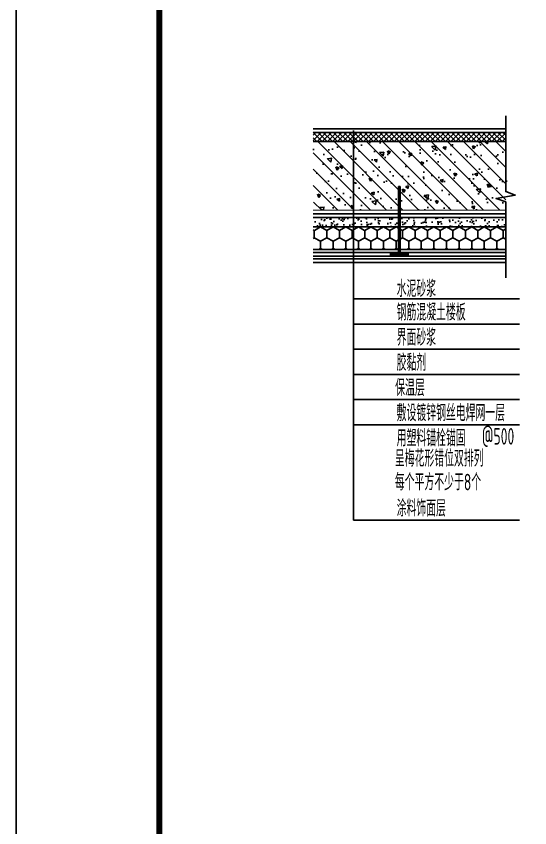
# Model space of a CAD drawing. Extents: x -518115 to 790560, y -210384 to 1628073.
# Drawn here: x 406314 to 408557, y 925235 to 928779 of the extents above; entities that cross this region are included whole.
import ezdxf

# ---------------------------------------------------------------- set-up
doc = ezdxf.new("R2010")
doc.units = 0
doc.header["$LTSCALE"] = 1000
doc.header["$MEASUREMENT"] = 0
doc.linetypes.add('DASH', pattern=[0.35, 0.25, -0.1])
for name, color, linetype in [('PUB_DIM', 3, 'Continuous'), ('PUB_TEXT', 4, 'Continuous'), ('图框', 140, 'Continuous')]:
    doc.layers.add(name, color=color, linetype=linetype)
doc.layers.add('yichutu', color=7, linetype='Continuous', true_color=0xffffff, plot=False)
doc.styles.get("Standard").update_dxf_attribs({"font": 'gbenor.shx', "bigfont": 'gbcbig.shx'})
pattern_1 = [(45, (-32226.7967912294, 33580.31656285573), (-44.90128060534576, 44.90128060534577), []), (135, (-32226.7967912294, 33580.31656285573), (-44.90128060534577, -44.90128060534576), [])]

# ---------------------------------------------------------------- blocks, each defined once
blk = doc.blocks.new('A$C72245D93')
at = {"layer": '图框'}
blk.add_lwpolyline([(0, 0), (21025, 0), (21025, -14850), (0, -14850)], close=True, dxfattribs=at)
blk.add_lwpolyline([(0, 0), (21025, 0), (21025, -14850), (0, -14850)], close=True, dxfattribs=at)
at = {"layer": '图框', "const_width": 25}
blk.add_lwpolyline([(20775, -14600), (20775, -250), (625, -250), (625, -14600)], close=True, dxfattribs=at)
blk = doc.blocks.new('yct-841-594-84100-59399.9999999999-100-1000.0')
at = {"layer": 'yichutu', "color": 7, "true_color": 0xffffff}
blk.add_lwpolyline([(0, 0), (0, 59399.99999999994), (84100, 59399.99999999994), (84100, 0)], close=True, dxfattribs=at)
blk = doc.blocks.new('A$C617850AE')
h = blk.add_hatch()
h.set_pattern_fill('ANSI37', color=256, scale=40, style=0)
h.set_pattern_definition(pattern_1)
h.paths.add_polyline_path([(-1460.262868855149, 5483.985147505067), (-1460.262868855149, 5323.985147505067), (1905.191265756264, 5323.985147505067), (1905.191265756264, 5483.985147505067)])
h = blk.add_hatch()
h.set_pattern_fill('ANSI37', color=256, scale=40, style=0)
h.set_pattern_definition(pattern_1)
h.paths.add_polyline_path([(-1460.262868855149, 5483.9851475053), (-1460.262868855149, 5323.9851475053), (1905.191265756264, 5323.9851475053), (1905.191265756264, 5483.9851475053)])
h = blk.add_hatch()
h.set_pattern_fill('钢筋混凝土', color=256, scale=80, angle=90, style=0)
h.set_pattern_definition([(135, (469901.0214273706, -754452.3853201484), (-141.4213562373095, -141.4213562373095), []), (140, (469901.0214273706, -754452.3853201484), (50.20170798607612, 573.8081460806028), [60, -660]), (85, (469901.0214273706, -754452.3853201484), (-601.7537069600095, -111.0010668904), [48, -528]), (190.4514, (469905.2048993707, -754404.5679761488), (-551.5516336487628, 462.8075053712173), [50.99215199999934, -560.9136895999894]), (136.1842, (469741.0214273706, -754452.3853201484), (132.4152114632145, 853.7928389005156), [89.99999999999912, -989.999999999993]), (186.6356, (469752.0560729709, -754381.235924148), (-779.2942967203534, 747.7301644389627), [76.48823039999866, -841.3703999999893]), (81.18419999999999, (469741.0214273706, -754452.3853201484), (-779.2948807402597, 747.7295561069018), [72, -792]), (110.9999999999999, (469781.0214273706, -754372.3853201484), (322.0951125322711, 477.5256416947693), [59.99999999999941, -659.9999999999906]), (56.00000000000002, (469781.0214273706, -754372.3853201484), (-580.1200360374824, 194.6522655372654), [48, -528]), (161.4514, (469807.8627121709, -754332.5915337484), (-258.0243973679619, 672.1781028651919), [50.992152, -560.9136896]), (127.5, (469901.0214273706, -754452.3853201484), (-266.3150830650492, 9.727884253832551), [0, -521.5999999999999, 0, -536, 0, -530]), (97.49999999999987, (469901.0214273706, -754452.3853201484), (-315.5293695058882, 210.4556299537189), [0, -305.5999999999999, 0, -509.5999999999999, 0, -201.9999999999999]), (57.49999999999998, (469901.0214273706, -754630.7853201479), (18.04389738750386, 427.0579489379273), [0, -199.9999999999974, 0, -623.9999999999894, 0, -827.9999999999894]), (47.49999999999999, (469901.0214273706, -754710.7853201479), (-80.08398586585409, 466.548935473909), [0, -260, 0, -414.4, 0, -588])])
h.paths.add_polyline_path([(34.49724799208343, 4123.985147505067), (34.49724799208343, 4537.530756108463), (58.49724799208343, 4537.530756108463), (58.49724799208343, 4123.985147505067), (1905.191265756264, 4123.985147505067), (1905.191265756264, 4488.530430380255), (1737.191265756264, 4549.677429736592), (2073.191265756264, 4608.923295253888), (1905.191265756264, 4668.530430380255), (1905.191265756264, 5323.985147505067), (-1460.262868855149, 5323.985147505067), (-1460.262868855149, 4354.091678140685), (-1292.262868855149, 4294.484543015249), (-1628.262868855149, 4235.238677497953), (-1460.262868855149, 4174.091678140685), (-1460.262868855149, 4123.985147505067)])
h = blk.add_hatch()
h.set_pattern_fill('钢筋混凝土', color=256, scale=80, angle=90, style=0)
h.set_pattern_definition([(135, (469901.0214273706, -754452.3853201482), (-141.4213562373095, -141.4213562373095), []), (140, (469901.0214273706, -754452.3853201482), (50.20170798607612, 573.8081460806028), [60, -660]), (85, (469901.0214273706, -754452.3853201482), (-601.7537069600095, -111.0010668904), [48, -528]), (190.4514, (469905.2048993707, -754404.5679761486), (-551.5516336487628, 462.8075053712173), [50.99215199999934, -560.9136895999894]), (136.1842, (469741.0214273706, -754452.3853201482), (132.4152114632145, 853.7928389005156), [89.99999999999912, -989.999999999993]), (186.6356, (469752.0560729709, -754381.2359241478), (-779.2942967203534, 747.7301644389627), [76.48823039999866, -841.3703999999893]), (81.18419999999999, (469741.0214273706, -754452.3853201482), (-779.2948807402597, 747.7295561069018), [72, -792]), (110.9999999999999, (469781.0214273706, -754372.3853201482), (322.0951125322711, 477.5256416947693), [59.99999999999941, -659.9999999999906]), (56.00000000000002, (469781.0214273706, -754372.3853201482), (-580.1200360374824, 194.6522655372654), [48, -528]), (161.4514, (469807.8627121709, -754332.5915337482), (-258.0243973679619, 672.1781028651919), [50.992152, -560.9136896]), (127.5, (469901.0214273706, -754452.3853201482), (-266.3150830650492, 9.727884253832551), [0, -521.5999999999999, 0, -536, 0, -530]), (97.49999999999987, (469901.0214273706, -754452.3853201482), (-315.5293695058882, 210.4556299537189), [0, -305.5999999999999, 0, -509.5999999999999, 0, -201.9999999999999]), (57.49999999999998, (469901.0214273706, -754630.7853201476), (18.04389738750386, 427.0579489379273), [0, -199.9999999999974, 0, -623.9999999999894, 0, -827.9999999999894]), (47.49999999999999, (469901.0214273706, -754710.7853201476), (-80.08398586585409, 466.548935473909), [0, -260, 0, -414.4, 0, -588])])
h.paths.add_polyline_path([(34.49724799208343, 4123.9851475053), (34.49724799208343, 4537.530756108696), (58.49724799208343, 4537.530756108696), (58.49724799208343, 4123.9851475053), (1905.191265756264, 4123.9851475053), (1905.191265756264, 4488.530430380488), (1737.191265756264, 4549.677429736825), (2073.191265756264, 4608.923295254121), (1905.191265756264, 4668.530430380488), (1905.191265756264, 5323.9851475053), (-1460.262868855149, 5323.9851475053), (-1460.262868855149, 4354.091678140918), (-1292.262868855149, 4294.484543015482), (-1628.262868855149, 4235.238677498186), (-1460.262868855149, 4174.091678140918), (-1460.262868855149, 4123.9851475053)])
h = blk.add_hatch()
h.set_pattern_fill('ANSI32', color=256, scale=8, angle=90, style=0)
h.set_pattern_definition([(135, (469901.0214273706, -754452.3853201484), (-26.94076836320746, -26.94076836320746), []), (135, (469901.0214273706, -754434.4248001482), (-26.94076836320746, -26.94076836320746), [])])
h.paths.add_polyline_path([(34.49724799208343, 4537.530756109394), (34.49724799208343, 3371.405043920502), (58.49724799208343, 3371.405043920502), (58.49724799208343, 4537.530756108463)])
h = blk.add_hatch()
h.set_pattern_fill('ANSI32', color=256, scale=8, angle=90, style=0)
h.set_pattern_definition([(135, (469901.0214273706, -754452.3853201482), (-26.94076836320746, -26.94076836320746), []), (135, (469901.0214273706, -754434.424800148), (-26.94076836320746, -26.94076836320746), [])])
h.paths.add_polyline_path([(34.49724799208343, 4537.530756109627), (34.49724799208343, 3371.405043920735), (58.49724799208343, 3371.405043920735), (58.49724799208343, 4537.530756108696)])
h = blk.add_hatch()
h.set_pattern_fill('粉刷', color=256, scale=40, angle=90, style=0)
h.set_pattern_definition([(127.5, (469901.0214273706, -754452.3853201484), (-154.1459015210527, -5.039468648768643), [0, -121.6, 0, -136, 0, -130]), (97.49999999999987, (469901.0214273706, -754452.3853201484), (-225.7716852183792, 141.5821364214182), [0, -65.59999999999997, 0, -109.6, 0, -41.99999999999999]), (57.49999999999998, (469901.0214273706, -754550.7853201479), (-0.4527242829571446, 249.1313489401196), [0, -39.99999999999934, 0, -143.9999999999974, 0, -187.9999999999974]), (47.49999999999999, (469901.0214273706, -754550.7853201479), (-70.21404519473991, 240.4901283657834), [0, -20, 0, -94.39999999999999, 0, -108])])
h.paths.add_polyline_path([(-1460.262868855149, 3995.985147505067), (-1460.262868855149, 3835.985147505067), (1905.191265756264, 3835.985147505067), (1905.191265756264, 3995.985147505067)])
h = blk.add_hatch()
h.set_pattern_fill('粉刷', color=256, scale=40, angle=90, style=0)
h.set_pattern_definition([(127.5, (469901.0214273706, -754452.3853201482), (-154.1459015210527, -5.039468648768643), [0, -121.6, 0, -136, 0, -130]), (97.49999999999987, (469901.0214273706, -754452.3853201482), (-225.7716852183792, 141.5821364214182), [0, -65.59999999999997, 0, -109.6, 0, -41.99999999999999]), (57.49999999999998, (469901.0214273706, -754550.7853201476), (-0.4527242829571446, 249.1313489401196), [0, -39.99999999999934, 0, -143.9999999999974, 0, -187.9999999999974]), (47.49999999999999, (469901.0214273706, -754550.7853201476), (-70.21404519473991, 240.4901283657834), [0, -20, 0, -94.39999999999999, 0, -108])])
h.paths.add_polyline_path([(-1460.262868855149, 3995.9851475053), (-1460.262868855149, 3835.9851475053), (1905.191265756264, 3835.9851475053), (1905.191265756264, 3995.9851475053)])
h = blk.add_hatch()
h.set_pattern_fill('HONEY', color=256, scale=80, angle=90, style=0)
h.set_pattern_definition([(90, (469901.0214273706, -754452.3853201484), (-109.9852, 190.5), [127, -254]), (210, (469901.0214273706, -754452.3853201484), (-109.9852394209356, -190.4999772403122), [127, -253.9999999999999]), (150, (469901.0214273706, -754452.3853201484), (-219.9704394209355, 2.275968780122381e-05), [-254, 127])])
h.paths.add_polyline_path([(34.49724799208343, 3435.985147505067), (34.49724799208343, 3835.985147505067), (-1460.262868855149, 3835.985147505067), (-1460.262868855149, 3435.985147505067)])
h.paths.add_polyline_path([(58.49724799208343, 3835.985147505067), (58.49724799208343, 3435.985147505067), (1905.191265756264, 3435.985147505067), (1905.191265756264, 3835.985147505067)])
h = blk.add_hatch()
h.set_pattern_fill('HONEY', color=256, scale=80, angle=90, style=0)
h.set_pattern_definition([(90, (469901.0214273706, -754452.3853201482), (-109.9852, 190.5), [127, -254]), (210, (469901.0214273706, -754452.3853201482), (-109.9852394209356, -190.4999772403122), [127, -253.9999999999999]), (150, (469901.0214273706, -754452.3853201482), (-219.9704394209355, 2.275968780122381e-05), [-254, 127])])
h.paths.add_polyline_path([(34.49724799208343, 3435.9851475053), (34.49724799208343, 3835.9851475053), (-1460.262868855149, 3835.9851475053), (-1460.262868855149, 3435.9851475053)])
h.paths.add_polyline_path([(58.49724799208343, 3835.9851475053), (58.49724799208343, 3435.9851475053), (1905.191265756264, 3435.9851475053), (1905.191265756264, 3835.9851475053)])
for p, q in [((34.49724799208343, 3371.405043920502), (34.49724799208343, 4537.530756108463)), ((34.49724799208343, 4537.530756108463), (58.49724799208343, 4537.530756108463)), ((34.49724799208343, 3371.405043920735), (34.49724799208343, 4537.530756108696)), ((34.49724799208343, 4537.530756108696), (58.49724799208343, 4537.530756108696)), ((58.49724799208343, 3371.405043920502), (58.49724799208343, 4537.530756108463)), ((58.49724799208343, 3371.405043920735), (58.49724799208343, 4537.530756108696))]:
    blk.add_line(p, q)
for points in [[(-1460.262868855149, 5547.985147505067), (1905.191265756264, 5547.985147505067)], [(-1460.262868855149, 5547.9851475053), (1905.191265756264, 5547.9851475053)], [(-1460.262868855149, 5483.985147505067), (1905.191265756264, 5483.985147505067)], [(-1460.262868855149, 5483.9851475053), (1905.191265756264, 5483.9851475053)], [(-1460.262868855149, 5323.985147505067), (1905.191265756264, 5323.985147505067)], [(-1460.262868855149, 5323.9851475053), (1905.191265756264, 5323.9851475053)], [(-1460.262868855149, 4059.985147505067), (34.49724799208343, 4059.985147505067)], [(-1460.262868855149, 4059.9851475053), (34.49724799208343, 4059.9851475053)], [(-1460.262868855149, 3995.985147505067), (34.49724799208343, 3995.985147505067)], [(-1460.262868855149, 3995.9851475053), (34.49724799208343, 3995.9851475053)], [(58.49724799208343, 4059.985147505067), (1905.191265756264, 4059.985147505067)], [(58.49724799208343, 4059.9851475053), (1905.191265756264, 4059.9851475053)], [(58.49724799208343, 3995.985147505067), (1905.191265756264, 3995.985147505067)], [(58.49724799208343, 3995.9851475053), (1905.191265756264, 3995.9851475053)], [(-1460.262868855149, 3835.985147505067), (34.49724799208343, 3835.985147505067)], [(-1460.262868855149, 3835.9851475053), (34.49724799208343, 3835.9851475053)], [(58.49724799208343, 3835.985147505067), (1905.191265756264, 3835.985147505067)], [(58.49724799208343, 3835.9851475053), (1905.191265756264, 3835.9851475053)], [(-1460.262868855149, 3435.985147505067), (34.49724799208343, 3435.985147505067)], [(-1460.262868855149, 3435.9851475053), (34.49724799208343, 3435.9851475053)], [(58.49724799208343, 3435.985147505067), (1905.191265756264, 3435.985147505067)], [(58.49724799208343, 3435.9851475053), (1905.191265756264, 3435.9851475053)], [(-1460.262868855149, 3275.985147505067), (1905.191265756264, 3275.985147505067)], [(-1460.262868855149, 3275.9851475053), (1905.191265756264, 3275.9851475053)], [(-105.5027520079166, 3339.405043920502), (-105.5027520079166, 3371.405043920502), (198.4972479920834, 3371.405043920502), (198.4972479920834, 3339.405043920502), (-105.5027520079166, 3339.405043920502)], [(-105.5027520079166, 3339.405043920735), (-105.5027520079166, 3371.405043920735), (198.4972479920834, 3371.405043920735), (198.4972479920834, 3339.405043920735), (-105.5027520079166, 3339.405043920735)], [(-1460.262868855149, 3211.985147505067), (1905.191265756264, 3211.985147505067)], [(-1460.262868855149, 3211.9851475053), (1905.191265756264, 3211.9851475053)]]:
    blk.add_lwpolyline(points)
for points, const_width in [([(-1460.262868855149, 4123.985147505067), (34.49724799208343, 4123.985147505067)], 16), ([(-1460.262868855149, 4123.9851475053), (34.49724799208343, 4123.9851475053)], 16), ([(58.49724799208343, 4123.985147505067), (1905.191265756264, 4123.985147505067)], 16), ([(58.49724799208343, 4123.9851475053), (1905.191265756264, 4123.9851475053)], 16), ([(30.49724799208343, 3371.405043920502), (62.49724799208343, 3371.405043920502)], 8), ([(30.49724799208343, 3371.405043920735), (62.49724799208343, 3371.405043920735)], 8)]:
    blk.add_lwpolyline(points, dxfattribs=dict(const_width=const_width))
at = {"linetype": 'DASH', "ltscale": 0.05}
for points in [[(-1460.262868855149, 3387.985147505067), (34.49724799208343, 3387.985147505067)], [(-1460.262868855149, 3387.9851475053), (34.49724799208343, 3387.9851475053)], [(-1460.262868855149, 3323.985147505067), (1905.191265756264, 3323.985147505067)], [(-1460.262868855149, 3323.9851475053), (1905.191265756264, 3323.9851475053)], [(58.49724799208343, 3387.985147505067), (1905.191265756264, 3387.985147505067)], [(58.49724799208343, 3387.9851475053), (1905.191265756264, 3387.9851475053)]]:
    blk.add_lwpolyline(points, dxfattribs=at)
at = {"layer": 'PUB_DIM'}
for p, q in [((-752.7970098443329, 5518.063562663272), (-752.7970098443329, 2338)), ((-752.7970098443329, 5518.063562663505), (-752.7970098443329, 2338.000000000233)), ((-752.7970098443329, 2575.35945923347), (2147.504298757762, 2575.35945923347)), ((-752.7970098443329, 2575.359459233703), (2147.504298757762, 2575.359459233703)), ((-752.7970098443329, 2338), (-752.7970098443329, -1288.001740397885)), ((-752.7970098443329, 2338.000000000233), (-752.7970098443329, -1288.001740397653)), ((-752.7970098443329, 2135.759459232911), (2147.504298757762, 2135.759459232911)), ((-752.7970098443329, 2135.759459233144), (2147.504298757762, 2135.759459233144)), ((-752.7970098443329, 1696.159459233284), (2147.504298757762, 1696.159459233284)), ((-752.7970098443329, 1696.159459233517), (2147.504298757762, 1696.159459233517)), ((-752.7970098443329, 1256.559459233657), (2147.504298757762, 1256.559459233657)), ((-752.7970098443329, 1256.559459233889), (2147.504298757762, 1256.559459233889)), ((-752.7970098443329, 816.959459234029), (2147.504298757762, 816.959459234029)), ((-752.7970098443329, 816.9594592342619), (2147.504298757762, 816.9594592342619)), ((-752.7970098443329, 377.3594592334703), (2147.504298757762, 377.3594592334703)), ((-752.7970098443329, 377.3594592337031), (2147.504298757762, 377.3594592337031)), ((-752.7970098443329, -1288.001740397885), (2147.504298757762, -1288.001740397885)), ((-752.7970098443329, -1288.001740397653), (2147.504298757762, -1288.001740397653))]:
    blk.add_line(p, q, dxfattribs=at)
for points in [[(1905.191265756264, 2943.046667875722), (1905.191265756264, 4269.052360084839), (1737.191265756264, 4330.199359441176), (2073.191265756264, 4389.445224959403), (1905.191265756264, 4449.052360084839), (1905.191265756264, 5775.058052293025)], [(1905.191265756264, 2943.046667875955), (1905.191265756264, 4269.052360085072), (1737.191265756264, 4330.199359441409), (2073.191265756264, 4389.445224959636), (1905.191265756264, 4449.052360085072), (1905.191265756264, 5775.058052293258)]]:
    blk.add_lwpolyline(points, dxfattribs=at)
at = {"layer": 'PUB_TEXT', "width": 0.7}
for s, p in [('水泥砂浆', (0, 2609.599999999627)), ('水泥砂浆', (0, 2609.59999999986)), ('钢筋混凝土楼板', (0, 2198)), ('钢筋混凝土楼板', (0, 2198.000000000233)), ('界面砂浆', (0, 1758.400000000373)), ('界面砂浆', (0, 1758.400000000605)), ('胶黏剂', (0, 1318.799999999814)), ('胶黏剂', (0, 1318.800000000047)), ('保温层', (-25.50503077171743, 879.2000000001863)), ('保温层', (-25.50503077171743, 879.2000000004191)), ('敷设镀锌钢丝电焊网一层', (0, 439.5999999996275)), ('敷设镀锌钢丝电焊网一层', (0, 439.5999999998603)), ('用塑料锚栓锚固', (0, 0)), ('用塑料锚栓锚固', (0, 2.328306436538696e-10)), ('@500', (1487.872957941145, 30.36711425147951)), ('@500', (1487.872957941145, 30.36711425171234)), ('呈梅花形错位双排列', (-31.26282422430813, -354.7528722584248)), ('呈梅花形错位双排列', (-31.26282422430813, -354.7528722581919)), ('每个平方不少于8个', (-31.26282422430813, -768.876997474581)), ('每个平方不少于8个', (-31.26282422430813, -768.8769974743482)), ('涂料饰面层', (0, -1225.761199631728)), ('涂料饰面层', (0, -1225.761199631495))]:
    blk.add_text(s, height=289.3617021276602, dxfattribs=at).set_placement(p)

msp = doc.modelspace()

# ---------------------------------------------------------------- block references
msp.add_blockref('A$C72245D93', (406314.1128116932, 936632.0570535152))
at = {"xscale": 0.25, "yscale": 0.25, "zscale": 0.25}
msp.add_blockref('A$C617850AE', (407975.9243992164, 926900.750110914), dxfattribs=at)
at = {"layer": 'yichutu', "xscale": 0.25, "yscale": 0.25, "zscale": 0.25}
msp.add_blockref('yct-841-594-84100-59399.9999999999-100-1000.0', (406314.1128116932, 921782.0570535152), dxfattribs=at)

doc.saveas('drawing.dxf')
